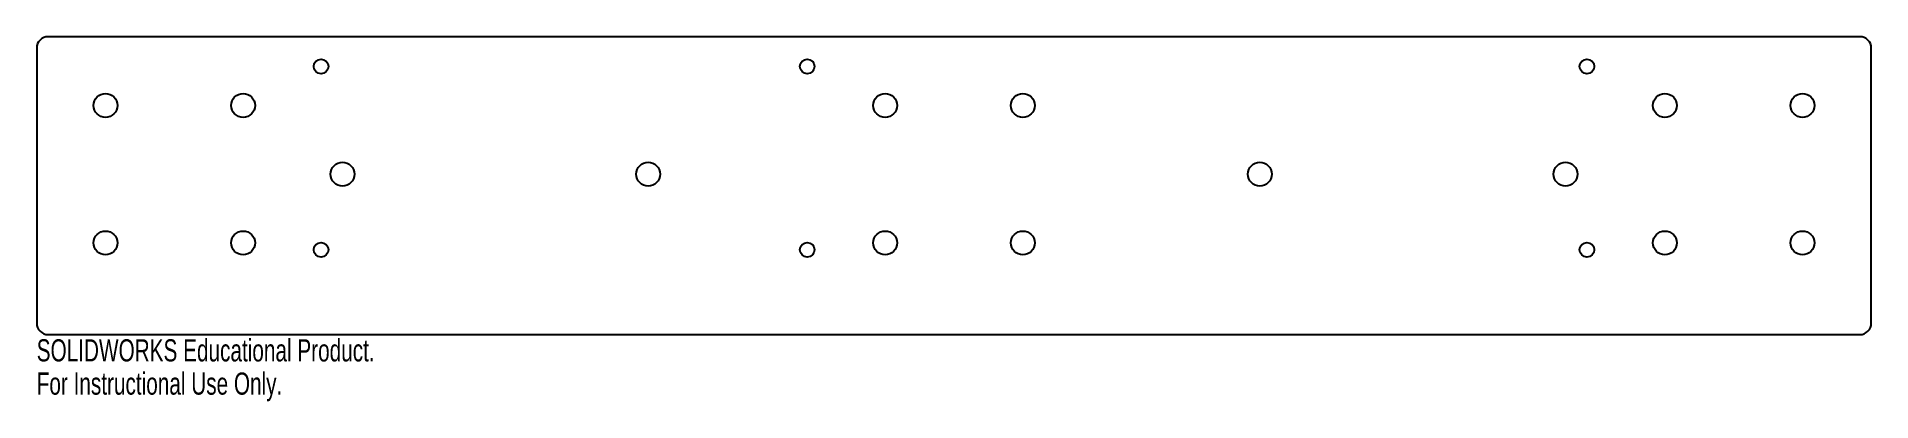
# Model space of a CAD drawing. Header units: millimetres. Extents: x -200 to 200, y -47 to 32.
import ezdxf

# ---------------------------------------------------------------- set-up
doc = ezdxf.new("R2010")
doc.units = ezdxf.units.MM
doc.styles.add('SLDTEXTSTYLE0', font='TXT', dxfattribs={"width": 0.7})

msp = doc.modelspace()

# ---------------------------------------------------------------- linework, layer by layer
at = {"color": 7, "linetype": 'Continuous', "lineweight": 25}
for p, q in [((197.5, 32.5), (-197.5, 32.5)), ((-200, 30), (-200, -30)), ((200, -30), (200, 30)), ((-197.5, -32.5), (197.5, -32.5))]:
    msp.add_line(p, q, dxfattribs=at)
for centre, radius in [((-138, 26), 1.6), ((-32, 26), 1.6), ((138, 26), 1.6), ((-185, 17.5), 2.6), ((-155, 17.5), 2.6), ((-15, 17.5), 2.6), ((15, 17.5), 2.6), ((155, 17.5), 2.6), ((185, 17.5), 2.6), ((-133.33, 2.5), 2.6), ((-66.67, 2.5), 2.6), ((66.67, 2.5), 2.6), ((133.33, 2.5), 2.6), ((-185, -12.5), 2.6), ((-155, -12.5), 2.6), ((-15, -12.5), 2.6), ((15, -12.5), 2.6), ((155, -12.5), 2.6), ((185, -12.5), 2.6), ((-138, -14), 1.6), ((-32, -14), 1.6), ((138, -14), 1.6)]:
    msp.add_circle(centre, radius, dxfattribs=at)
for centre, start, end in [((-197.5, 30), 90, 180), ((197.5, 30), 0, 90), ((-197.5, -30), 180, 270), ((197.5, -30), 270, 0)]:
    msp.add_arc(centre, 2.5, start, end, dxfattribs=at)

# ---------------------------------------------------------------- texts
at = {"color": 7, "linetype": 'Continuous', "char_height": 4.8336, "attachment_point": 1, "style": 'SLDTEXTSTYLE0'}
for s, insert in [('SOLIDWORKS Educational Product.', (-200, -33.52)), ('For Instructional Use Only.', (-200, -40.77))]:
    msp.add_mtext(s, dxfattribs=dict(at, insert=insert))

doc.saveas('drawing.dxf')
